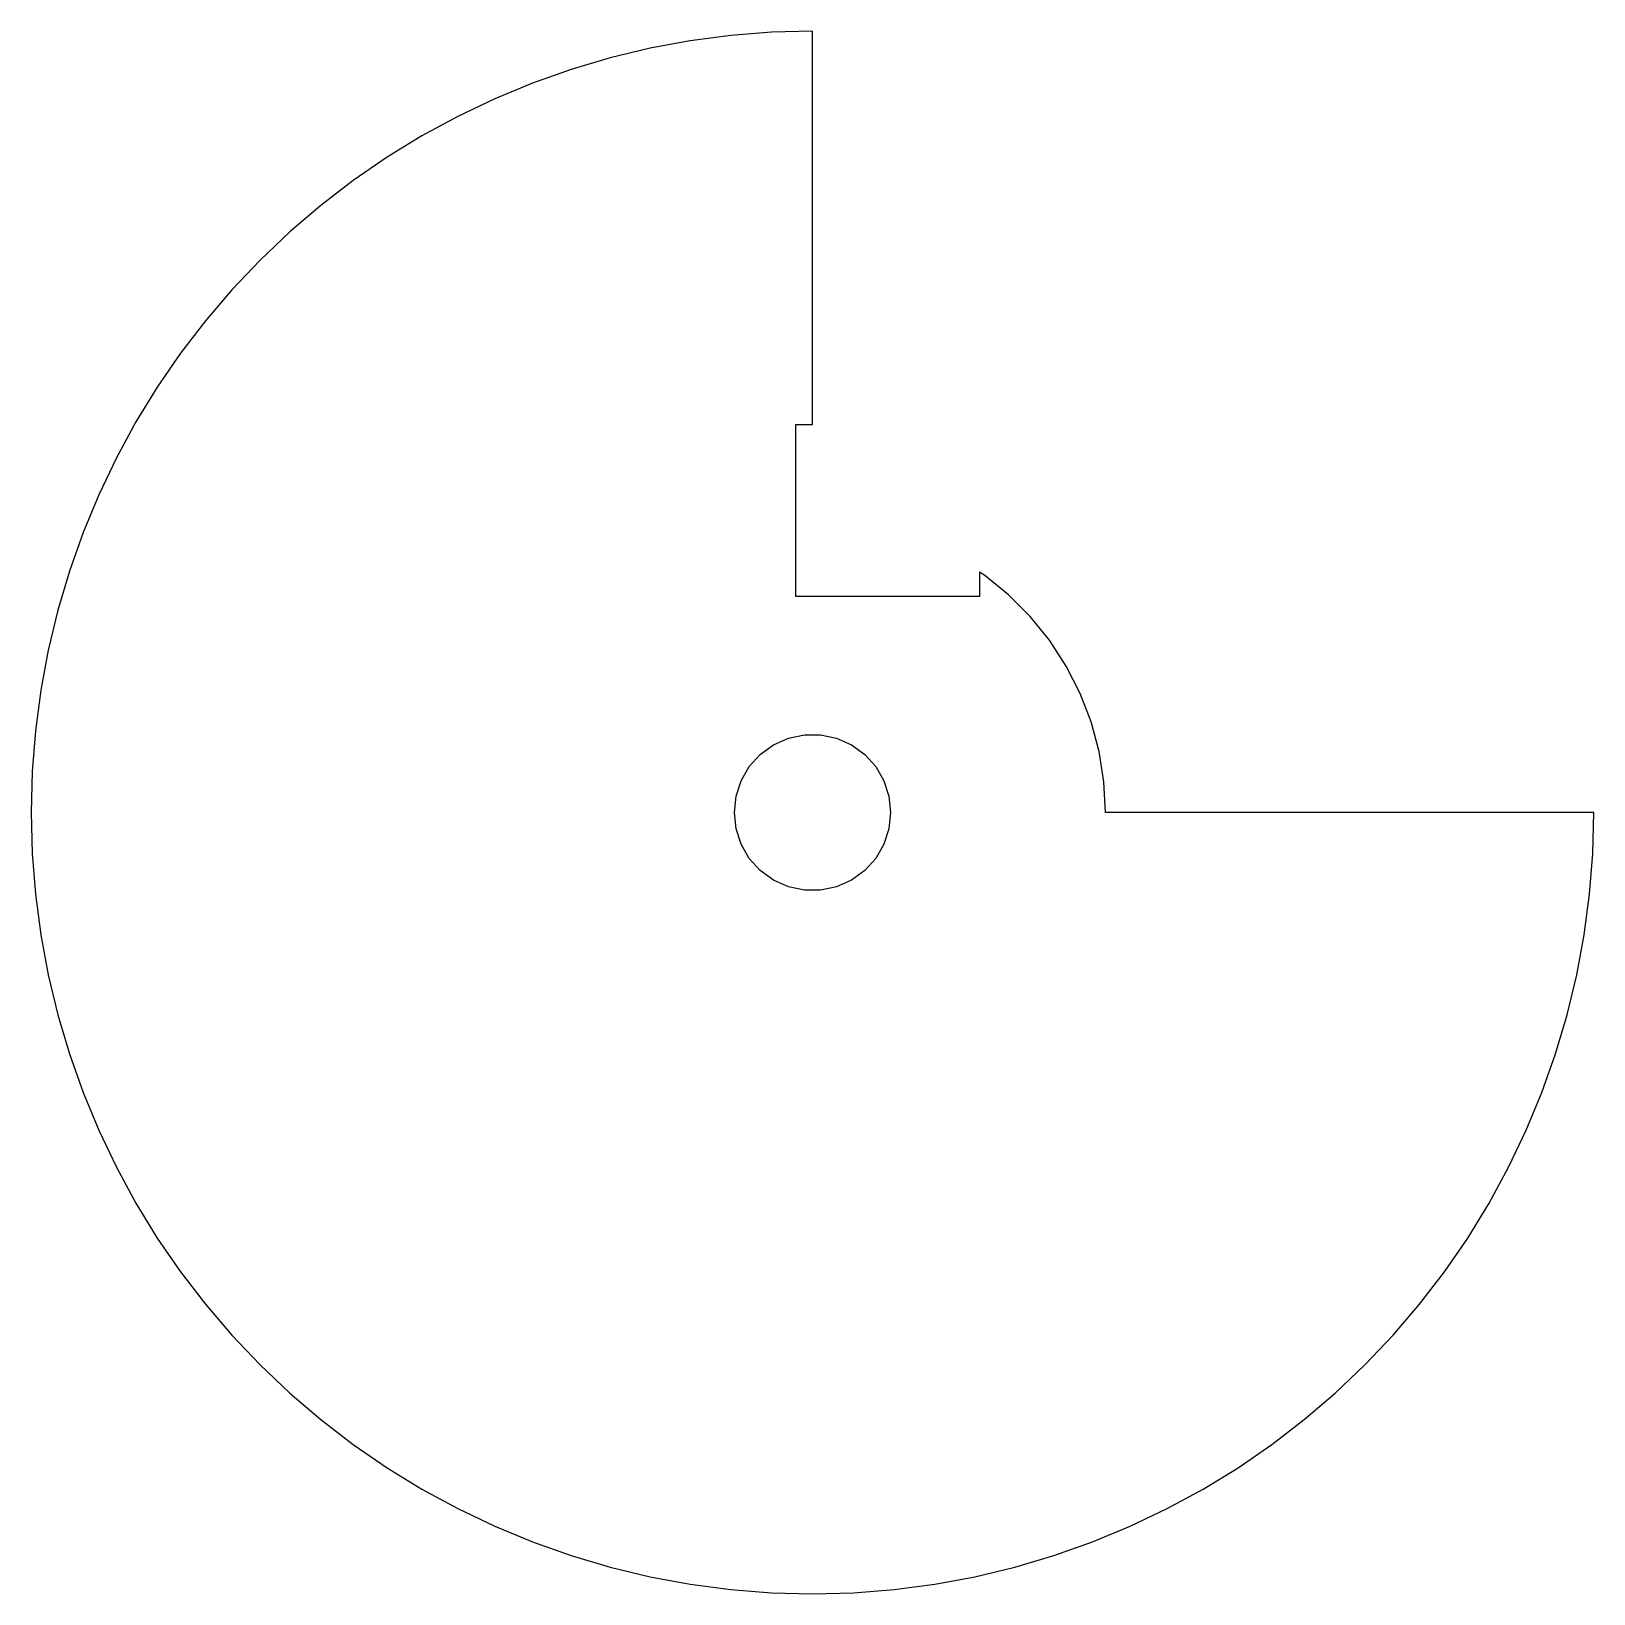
# Model space of a CAD drawing. Header units: metres. Extents: x -200 to 200, y -200 to 200.
import ezdxf

# ---------------------------------------------------------------- set-up
doc = ezdxf.new("R2010")
doc.units = ezdxf.units.M

msp = doc.modelspace()

# ---------------------------------------------------------------- linework, layer by layer
for p, q in [((0, 200), (-10.4672, 199.726)), ((0, 99.3278), (0, 200)), ((-31.2869, 197.538), (-41.5823, 195.63)), ((-20.9057, 198.904), (-31.2869, 197.538)), ((-10.4672, 199.726), (-20.9057, 198.904)), ((-51.7638, 193.185), (-61.8034, 190.211)), ((-41.5823, 195.63), (-51.7638, 193.185)), ((-61.8034, 190.211), (-71.6736, 186.716)), ((-71.6736, 186.716), (-81.3473, 182.709)), ((-81.3473, 182.709), (-90.7981, 178.201)), ((-90.7981, 178.201), (-100, 173.205)), ((-100, 173.205), (-108.928, 167.734)), ((-108.928, 167.734), (-117.557, 161.803)), ((-117.557, 161.803), (-125.864, 155.429)), ((-125.864, 155.429), (-133.826, 148.629)), ((-133.826, 148.629), (-141.421, 141.421)), ((-141.421, 141.421), (-148.629, 133.826)), ((-148.629, 133.826), (-155.429, 125.864)), ((-155.429, 125.864), (-161.803, 117.557)), ((-161.803, 117.557), (-167.734, 108.928)), ((-167.734, 108.928), (-173.205, 100)), ((-173.205, 100), (-178.201, 90.7981)), ((-4.28008, 55.3278), (-4.28008, 99.3278)), ((-4.28008, 99.3278), (0, 99.3278)), ((-178.201, 90.7981), (-182.709, 81.3473)), ((-182.709, 81.3473), (-186.716, 71.6736)), ((-186.716, 71.6736), (-190.211, 61.8034)), ((-190.211, 61.8034), (-193.185, 51.7638)), ((44.0839, 60.6763), (42.7199, 61.562)), ((42.7199, 61.562), (42.7199, 55.3278)), ((50.1848, 55.7359), (44.0839, 60.6763)), ((42.7199, 55.3278), (-4.28008, 55.3278)), ((55.7359, 50.1848), (50.1848, 55.7359)), ((-193.185, 51.7638), (-195.63, 41.5823)), ((60.6763, 44.0839), (55.7359, 50.1848)), ((64.9519, 37.5), (60.6763, 44.0839)), ((-195.63, 41.5823), (-197.538, 31.2869)), ((68.5159, 30.5052), (64.9519, 37.5)), ((-197.538, 31.2869), (-198.904, 20.9057)), ((71.3292, 23.1763), (68.5159, 30.5052)), ((-198.904, 20.9057), (-199.726, 10.4672)), ((73.3611, 15.5934), (71.3292, 23.1763)), ((-13.3826, 14.8629), (-10, 17.3205)), ((-10, 17.3205), (-6.18033, 19.0211)), ((-6.18033, 19.0211), (-2.09056, 19.8904)), ((-2.09056, 19.8904), (2.09056, 19.8904)), ((2.09056, 19.8904), (6.18033, 19.0211)), ((6.18033, 19.0211), (10, 17.3205)), ((10, 17.3205), (13.3826, 14.8629)), ((-16.1803, 11.7557), (-13.3826, 14.8629)), ((13.3826, 14.8629), (16.1803, 11.7557)), ((74.5891, 7.83963), (73.3611, 15.5934)), ((-199.726, 10.4672), (-200, 0)), ((-19.5629, 4.15823), (-18.2709, 8.13472)), ((-18.2709, 8.13472), (-16.1803, 11.7557)), ((16.1803, 11.7557), (18.2709, 8.13472)), ((18.2709, 8.13472), (19.5629, 4.15823)), ((-20, 0), (-19.5629, 4.15823)), ((19.5629, 4.15823), (20, 0)), ((75, 0), (74.5891, 7.83963)), ((-200, 0), (-199.726, -10.4672)), ((-19.5629, -4.15823), (-20, 0)), ((20, 0), (19.5629, -4.15823)), ((200, 0), (75, 0)), ((199.726, -10.4672), (200, 0)), ((-18.2709, -8.13472), (-19.5629, -4.15823)), ((19.5629, -4.15823), (18.2709, -8.13472)), ((-199.726, -10.4672), (-198.904, -20.9057)), ((-16.1803, -11.7557), (-18.2709, -8.13472)), ((-13.3826, -14.8629), (-16.1803, -11.7557)), ((16.1803, -11.7557), (13.3826, -14.8629)), ((18.2709, -8.13472), (16.1803, -11.7557)), ((198.904, -20.9057), (199.726, -10.4672)), ((-10, -17.3205), (-13.3826, -14.8629)), ((13.3826, -14.8629), (10, -17.3205)), ((-6.18033, -19.0211), (-10, -17.3205)), ((-2.09056, -19.8904), (-6.18033, -19.0211)), ((2.09056, -19.8904), (-2.09056, -19.8904)), ((6.18033, -19.0211), (2.09056, -19.8904)), ((10, -17.3205), (6.18033, -19.0211)), ((-198.904, -20.9057), (-197.538, -31.2869)), ((197.538, -31.2869), (198.904, -20.9057)), ((-197.538, -31.2869), (-195.63, -41.5823)), ((195.63, -41.5823), (197.538, -31.2869)), ((-195.63, -41.5823), (-193.185, -51.7638)), ((193.185, -51.7638), (195.63, -41.5823)), ((-193.185, -51.7638), (-190.211, -61.8034)), ((190.211, -61.8034), (193.185, -51.7638)), ((-190.211, -61.8034), (-186.716, -71.6736)), ((186.716, -71.6736), (190.211, -61.8034)), ((-186.716, -71.6736), (-182.709, -81.3473)), ((182.709, -81.3473), (186.716, -71.6736)), ((-182.709, -81.3473), (-178.201, -90.7981)), ((178.201, -90.7981), (182.709, -81.3473)), ((-178.201, -90.7981), (-173.205, -100)), ((173.205, -100), (178.201, -90.7981)), ((-173.205, -100), (-167.734, -108.928)), ((167.734, -108.928), (173.205, -100)), ((-167.734, -108.928), (-161.803, -117.557)), ((161.803, -117.557), (167.734, -108.928)), ((-161.803, -117.557), (-155.429, -125.864)), ((155.429, -125.864), (161.803, -117.557)), ((-155.429, -125.864), (-148.629, -133.826)), ((148.629, -133.826), (155.429, -125.864)), ((-148.629, -133.826), (-141.421, -141.421)), ((141.421, -141.421), (148.629, -133.826)), ((-141.421, -141.421), (-133.826, -148.629)), ((133.826, -148.629), (141.421, -141.421)), ((-133.826, -148.629), (-125.864, -155.429)), ((125.864, -155.429), (133.826, -148.629)), ((-125.864, -155.429), (-117.557, -161.803)), ((117.557, -161.803), (125.864, -155.429)), ((-117.557, -161.803), (-108.928, -167.734)), ((108.928, -167.734), (117.557, -161.803)), ((-108.928, -167.734), (-100, -173.205)), ((100, -173.205), (108.928, -167.734)), ((-100, -173.205), (-90.7981, -178.201)), ((90.7981, -178.201), (100, -173.205)), ((-90.7981, -178.201), (-81.3473, -182.709)), ((81.3473, -182.709), (90.7981, -178.201)), ((-81.3473, -182.709), (-71.6736, -186.716)), ((71.6736, -186.716), (81.3473, -182.709)), ((-71.6736, -186.716), (-61.8034, -190.211)), ((61.8034, -190.211), (71.6736, -186.716)), ((-61.8034, -190.211), (-51.7638, -193.185)), ((51.7638, -193.185), (61.8034, -190.211)), ((-51.7638, -193.185), (-41.5823, -195.63)), ((-41.5823, -195.63), (-31.2869, -197.538)), ((31.2869, -197.538), (41.5823, -195.63)), ((41.5823, -195.63), (51.7638, -193.185)), ((-31.2869, -197.538), (-20.9057, -198.904)), ((-20.9057, -198.904), (-10.4672, -199.726)), ((-10.4672, -199.726), (0, -200)), ((0, -200), (10.4672, -199.726)), ((10.4672, -199.726), (20.9057, -198.904)), ((20.9057, -198.904), (31.2869, -197.538))]:
    msp.add_line(p, q)

doc.saveas('drawing.dxf')
